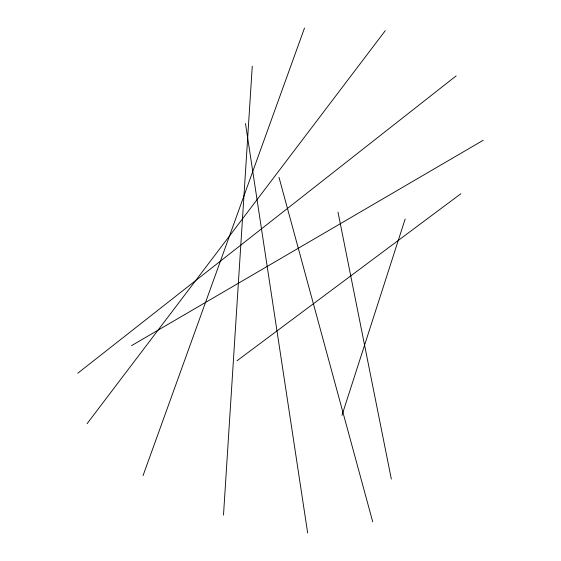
<?xml version="1.0" encoding="UTF-8"?>
<svg xmlns="http://www.w3.org/2000/svg" width="561" height="561" viewBox="0 0 561 561"><rect width="100%" height="100%" fill="white"/><g stroke="black" fill="none" stroke-linecap="round" stroke-linejoin="round"><path stroke-width="0.84" d="M223.488 515.173L252.268 66.177M341.944 415.421L405.161 219.007M143.034 475.651L304.497 28.05M87.102 423.639L385.295 30.631M77.748 373.233L456.149 75.889M236.994 360.765L460.819 193.776M131.533 345.653L483.252 140.243M278.992 177.318L372.728 521.842M338.017 212.177L391.333 479.094M245.48 123.497L307.659 532.95"/></g></svg>
